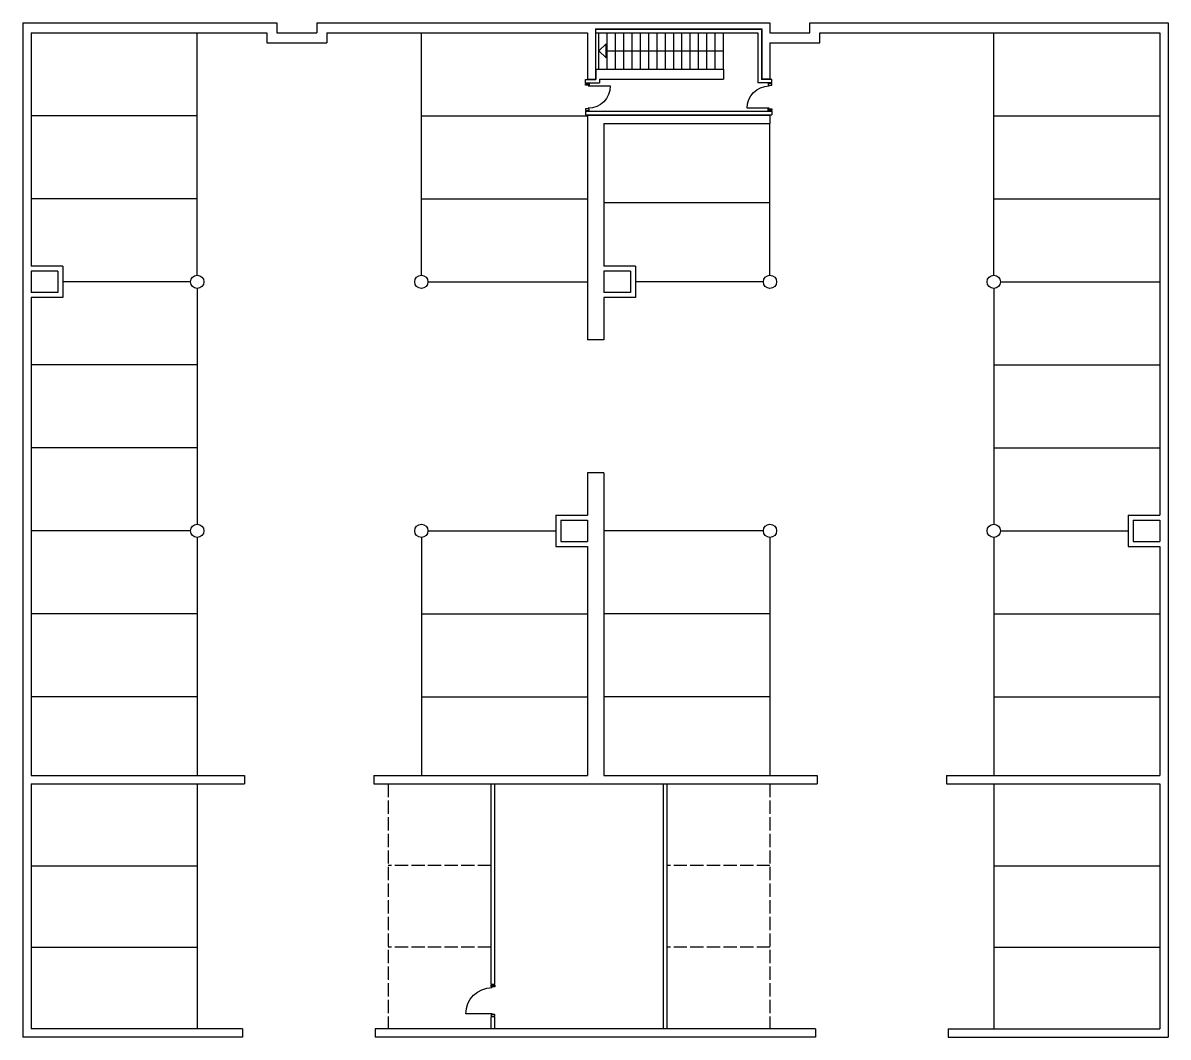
# Model space of a CAD drawing. Header units: millimetres. Extents: x -138905029 to -138865617, y 257718108 to 257800707.
# Drawn here: x -138902027 to -138867537, y 257770157 to 257800707 of the extents above; entities that cross this region are included whole.
import ezdxf

# ---------------------------------------------------------------- set-up
doc = ezdxf.new("R2010")
doc.units = ezdxf.units.MM
doc.header["$LTSCALE"] = 100
doc.linetypes.add('HIDDEN', pattern=[5, 4, -1])
for name, color, linetype in [('A12----', 1, 'Continuous'), ('A22--U-', 3, 'Continuous'), ('A24----', 1, 'Continuous'), ('A321---', 1, 'Continuous'), ('A403---', 61, 'Continuous')]:
    doc.layers.add(name, color=color, linetype=linetype)

# ---------------------------------------------------------------- blocks, each defined once
blk = doc.blocks.new('PIL')
for p, q in [((0, 0), (-212.1320343559637, -212.1320343559637)), ((0, 7.276e-12), (212.1320343559637, -212.1320343559564)), ((-212.1320343559637, -212.1320343559637), (212.1320343559746, -212.1320343559637))]:
    blk.add_line(p, q)
blk = doc.blocks.new('D97H')
for points in [[(-950, 110), (-900, 110), (-900, 0), (-950, 0)], [(-20, 0), (-20, 110), (-70, 110), (-70, 0)]]:
    blk.add_lwpolyline(points, close=True)
blk.add_lwpolyline([(-90, 30), (-90, -760, -0.4142135623730951), (-880, 30)], format="xyb")
blk = doc.blocks.new('D85H')
for points in [[(-830, 0), (-780, 0), (-780, 110), (-830, 110)], [(-69.99999999999272, 110.0424046834014), (-19.99999999999272, 110.0424046834014), (-19.99999999999272, 0.0424046834014007), (-69.99999999999272, 0.0424046834014007)]]:
    blk.add_lwpolyline(points, close=True)
blk.add_lwpolyline([(-89.99999999999272, 30.0424046834014), (-89.99999999999272, -639.957595316555, -0.4142135623730948), (-760, 30.0424046834014)], format="xyb")

msp = doc.modelspace()

# ---------------------------------------------------------------- linework, layer by layer
at = {"layer": 'A12----'}
for p, q in [((-138902027.2867516, 257800706.7721266), (-138902027.2867516, 257770156.7721266)), ((-138902027.2867516, 257800706.7721266), (-138894377.2867516, 257800706.7721266)), ((-138894377.2867516, 257800706.7721266), (-138894377.2867516, 257800406.7721266)), ((-138893177.2867516, 257800706.7721266), (-138879527.2867516, 257800706.7721266)), ((-138893177.2867516, 257800706.7721266), (-138893177.2867516, 257800406.7721266)), ((-138879527.2867516, 257800706.7721266), (-138879527.2867516, 257800406.7721266)), ((-138878327.2867516, 257800706.7721266), (-138867537.2867516, 257800706.7721266)), ((-138878327.2867516, 257800406.7721266), (-138878327.2867516, 257800706.7721266)), ((-138867537.2867516, 257800706.7721266), (-138867537.2867516, 257770156.7721266)), ((-138901777.2867516, 257800406.7721266), (-138901777.2867516, 257793381.7721266)), ((-138901777.2867516, 257800406.7721266), (-138894677.2867516, 257800406.7721266)), ((-138894677.2867516, 257800406.7721266), (-138894677.2867516, 257800106.7721266)), ((-138894377.2867516, 257800406.7721266), (-138893177.2867516, 257800406.7721266)), ((-138892877.2867516, 257800406.7721266), (-138885027.2867516, 257800406.7721266)), ((-138892877.2867516, 257800406.7721266), (-138892877.2867516, 257800106.7721266)), ((-138885027.2867516, 257800406.7721266), (-138885027.2867516, 257799016.7721266)), ((-138884777.2867516, 257800526.7721266), (-138879777.2867516, 257800526.7721266)), ((-138884777.2867516, 257800526.7721266), (-138884777.2867516, 257799016.7721266)), ((-138879777.2867516, 257800526.7721266), (-138879777.2867516, 257799016.7721266)), ((-138879527.2867516, 257800406.7721266), (-138878327.2867516, 257800406.7721266)), ((-138878027.2867516, 257800406.7721266), (-138867787.2867516, 257800406.7721266)), ((-138878027.2867516, 257800106.7721266), (-138878027.2867516, 257800406.7721266)), ((-138867787.2867516, 257800406.7721266), (-138867787.2867516, 257785881.7721266)), ((-138894677.2867516, 257800106.7721266), (-138892877.2867516, 257800106.7721266)), ((-138879527.2867516, 257800106.7721266), (-138878027.2867516, 257800106.7721266)), ((-138879527.2867516, 257800106.7721266), (-138879527.2867516, 257799016.7721266)), ((-138885027.2867516, 257799016.7721266), (-138884777.2867516, 257799016.7721266)), ((-138879527.2867516, 257799016.7721266), (-138879777.2867516, 257799016.7721266)), ((-138885027.2867516, 257797926.7721266), (-138885027.2867516, 257791156.7721266)), ((-138885027.2867516, 257797926.7721266), (-138879527.2867516, 257797926.7721266)), ((-138879527.2867516, 257797926.7721266), (-138879527.2867516, 257797676.7721266)), ((-138884527.2867516, 257797676.7721266), (-138879527.2867516, 257797676.7721266)), ((-138884527.2867516, 257797676.7721266), (-138884527.2867516, 257793381.7721266)), ((-138900827.2867516, 257793381.7721266), (-138901777.2867516, 257793381.7721266)), ((-138900977.2867516, 257793231.7721266), (-138901777.2867516, 257793231.7721266)), ((-138901777.2867516, 257793231.7721266), (-138901777.2867516, 257792581.7721266)), ((-138900977.2867516, 257793231.7721266), (-138900977.2867516, 257792581.7721266)), ((-138900827.2867516, 257793381.7721266), (-138900827.2867516, 257792431.7721266)), ((-138883577.2867516, 257793381.7721266), (-138884527.2867516, 257793381.7721266)), ((-138884527.2867516, 257793231.7721266), (-138884527.2867516, 257792581.7721266)), ((-138884527.2867516, 257793231.7721266), (-138884527.2867516, 257792581.7721266)), ((-138883727.2867516, 257793231.7721266), (-138884527.2867516, 257793231.7721266)), ((-138883727.2867516, 257793231.7721266), (-138883727.2867516, 257792581.7721266)), ((-138883577.2867516, 257793381.7721266), (-138883577.2867516, 257792431.7721266)), ((-138900977.2867516, 257792581.7721266), (-138901777.2867516, 257792581.7721266)), ((-138901777.2867516, 257792431.7721266), (-138901777.2867516, 257778031.7721266)), ((-138900827.2867516, 257792431.7721266), (-138901777.2867516, 257792431.7721266)), ((-138883727.2867516, 257792581.7721266), (-138884527.2867516, 257792581.7721266)), ((-138884527.2867516, 257792431.7721266), (-138884527.2867516, 257791156.7721266)), ((-138883577.2867516, 257792431.7721266), (-138884527.2867516, 257792431.7721266)), ((-138884527.2867516, 257791156.7721266), (-138885027.2867516, 257791156.7721266)), ((-138885027.2867516, 257787156.7721266), (-138885027.2867516, 257785881.7721266)), ((-138884527.2867516, 257787156.7721266), (-138885027.2867516, 257787156.7721266)), ((-138884527.2867516, 257787156.7721266), (-138884527.2867516, 257778031.7721266)), ((-138885977.2867516, 257785881.7721266), (-138885977.2867516, 257784931.7721266)), ((-138885977.2867516, 257785881.7721266), (-138885027.2867516, 257785881.7721266)), ((-138868737.2867516, 257785881.7721266), (-138867787.2867516, 257785881.7721266)), ((-138868737.2867516, 257785881.7721266), (-138868737.2867516, 257784931.7721266)), ((-138885827.2867516, 257785731.7721266), (-138885027.2867516, 257785731.7721266)), ((-138885827.2867516, 257785731.7721266), (-138885827.2867516, 257785081.7721266)), ((-138885027.2867516, 257785731.7721266), (-138885027.2867516, 257785081.7721266)), ((-138885027.2867516, 257785731.7721266), (-138885027.2867516, 257785081.7721266)), ((-138868587.2867516, 257785731.7721266), (-138868587.2867516, 257785081.7721266)), ((-138868587.2867516, 257785731.7721266), (-138867787.2867516, 257785731.7721266)), ((-138867787.2867516, 257785731.7721266), (-138867787.2867516, 257785081.7721266)), ((-138885977.2867516, 257784931.7721266), (-138885027.2867516, 257784931.7721266)), ((-138885827.2867516, 257785081.7721266), (-138885027.2867516, 257785081.7721266)), ((-138885027.2867516, 257784931.7721266), (-138885027.2867516, 257778031.7721266)), ((-138868737.2867516, 257784931.7721266), (-138867787.2867516, 257784931.7721266)), ((-138868587.2867516, 257785081.7721266), (-138867787.2867516, 257785081.7721266)), ((-138867787.2867516, 257784931.7721266), (-138867787.2867516, 257778031.7721266)), ((-138901777.2867516, 257778031.7721266), (-138895357.2867516, 257778031.7721266)), ((-138895357.2867516, 257778031.7721266), (-138895357.2867516, 257777781.7721266)), ((-138891457.2867516, 257778031.7721266), (-138885027.2867516, 257778031.7721266)), ((-138891457.2867516, 257778031.7721266), (-138891457.2867516, 257777781.7721266)), ((-138884527.2867516, 257778031.7721266), (-138878107.2867516, 257778031.7721266)), ((-138878107.2867516, 257778031.7721266), (-138878107.2867516, 257777781.7721266)), ((-138874207.2867516, 257778031.7721266), (-138867787.2867516, 257778031.7721266)), ((-138874207.2867516, 257778031.7721266), (-138874207.2867516, 257777781.7721266)), ((-138901777.2867516, 257777781.7721266), (-138901777.2867516, 257770406.7721266)), ((-138901777.2867516, 257777781.7721266), (-138895357.2867516, 257777781.7721266)), ((-138891457.2867516, 257777781.7721266), (-138878107.2867516, 257777781.7721266)), ((-138874207.2867516, 257777781.7721266), (-138867787.2867516, 257777781.7721266)), ((-138867787.2867516, 257777781.7721266), (-138867787.2867516, 257770406.7721266)), ((-138895417.2867516, 257770406.7721266), (-138901777.2867516, 257770406.7721266)), ((-138895417.2867516, 257770406.7721266), (-138895417.2867516, 257770156.7721266)), ((-138878157.2867516, 257770406.7721266), (-138891417.2867516, 257770406.7721266)), ((-138891417.2867516, 257770406.7721266), (-138891417.2867516, 257770156.7721266)), ((-138878157.2867516, 257770406.7721266), (-138878157.2867516, 257770156.7721266)), ((-138874157.2867516, 257770406.7721266), (-138874157.2867516, 257770156.7721266)), ((-138874157.2867516, 257770406.7721266), (-138867787.2867516, 257770406.7721266)), ((-138895417.2867516, 257770156.7721266), (-138902027.2867516, 257770156.7721266)), ((-138878157.2867516, 257770156.7721266), (-138891417.2867516, 257770156.7721266)), ((-138874157.2867516, 257770156.7721266), (-138867537.2867516, 257770156.7721266))]:
    msp.add_line(p, q, dxfattribs=at)
for centre in [(-138896777.2867516, 257792906.7721266), (-138890027.2867516, 257792906.7721266), (-138879527.2867516, 257792906.7721266), (-138872787.2867516, 257792906.7721266), (-138896777.2867516, 257785406.7721266), (-138890027.2867516, 257785406.7721266), (-138879527.2867516, 257785406.7721266), (-138872787.2867516, 257785406.7721266)]:
    msp.add_circle(centre, 200, dxfattribs=at)
at = {"layer": 'A22--U-'}
for p, q in [((-138884767.2867516, 257800406.7721266), (-138884767.2867516, 257800516.7721266)), ((-138884767.2867516, 257800516.7721266), (-138879787.2867516, 257800516.7721266)), ((-138884767.2867516, 257800406.7721266), (-138879897.2867516, 257800406.7721266)), ((-138879897.2867516, 257800406.7721266), (-138879897.2867516, 257798896.7721266)), ((-138879787.2867516, 257800516.7721266), (-138879787.2867516, 257799006.7721266)), ((-138884767.2867516, 257799316.7721266), (-138884767.2867516, 257799006.7721266)), ((-138884767.2867516, 257799316.7721266), (-138880927.2867516, 257799316.7721266)), ((-138880927.2867516, 257799316.7721266), (-138880927.2867516, 257799016.7721266)), ((-138885087.2867516, 257798896.7721266), (-138885087.2867516, 257799006.7721266)), ((-138885087.2867516, 257799006.7721266), (-138884767.2867516, 257799006.7721266)), ((-138884657.2867516, 257799016.7721266), (-138884657.2867516, 257798896.7721266)), ((-138884657.2867516, 257799016.7721266), (-138880927.2867516, 257799016.7721266)), ((-138879467.2867516, 257799006.7721266), (-138879787.2867516, 257799006.7721266)), ((-138879467.2867516, 257798896.7721266), (-138879467.2867516, 257799006.7721266)), ((-138885087.2867516, 257798896.7721266), (-138884657.2867516, 257798896.7721266)), ((-138879467.2867516, 257798896.7721266), (-138879897.2867516, 257798896.7721266)), ((-138885087.2867516, 257798046.7721266), (-138885087.2867516, 257797936.7721266)), ((-138885087.2867516, 257798046.7721266), (-138879467.2867516, 257798046.7721266)), ((-138885087.2867516, 257797936.7721266), (-138879467.2867516, 257797936.7721266)), ((-138879467.2867516, 257798046.7721266), (-138879467.2867516, 257797936.7721266)), ((-138887927.2867516, 257771736.7721266), (-138887927.2867516, 257777781.7721266)), ((-138887817.2867516, 257771736.7721266), (-138887817.2867516, 257777781.7721266)), ((-138882737.2867516, 257770406.7721266), (-138882737.2867516, 257777781.7721266)), ((-138882627.2867516, 257770406.7721266), (-138882627.2867516, 257777781.7721266)), ((-138887817.2867516, 257771736.7721266), (-138887927.2867516, 257771736.7721266)), ((-138887817.2867516, 257770766.7721266), (-138887927.2867516, 257770766.7721266)), ((-138887927.2867516, 257770406.7721266), (-138887927.2867516, 257770766.7721266)), ((-138887817.2867516, 257770406.7721266), (-138887817.2867516, 257770766.7721266))]:
    msp.add_line(p, q, dxfattribs=at)
at = {"layer": 'A24----'}
for p, q in [((-138884677.2867516, 257799316.7721266), (-138884677.2867516, 257800406.7721266)), ((-138884427.2867516, 257799316.7721266), (-138884427.2867516, 257800406.7721266)), ((-138884177.2867516, 257799316.7721266), (-138884177.2867516, 257800406.7721266)), ((-138883927.2867516, 257799316.7721266), (-138883927.2867516, 257800406.7721266)), ((-138883677.2867516, 257799316.7721266), (-138883677.2867516, 257800406.7721266)), ((-138883427.2867516, 257799316.7721266), (-138883427.2867516, 257800406.7721266)), ((-138883177.2867516, 257799316.7721266), (-138883177.2867516, 257800406.7721266)), ((-138882927.2867516, 257799316.7721266), (-138882927.2867516, 257800406.7721266)), ((-138882677.2867516, 257799316.7721266), (-138882677.2867516, 257800406.7721266)), ((-138882427.2867516, 257799316.7721266), (-138882427.2867516, 257800406.7721266)), ((-138882177.2867516, 257799316.7721266), (-138882177.2867516, 257800406.7721266)), ((-138881927.2867516, 257799316.7721266), (-138881927.2867516, 257800406.7721266)), ((-138881677.2867516, 257799316.7721266), (-138881677.2867516, 257800406.7721266)), ((-138881427.2867516, 257799316.7721266), (-138881427.2867516, 257800406.7721266)), ((-138881177.2867516, 257799316.7721266), (-138881177.2867516, 257800406.7721266)), ((-138880927.2867516, 257799316.7721266), (-138880927.2867516, 257800406.7721266)), ((-138884465.1547173, 257799861.7721266), (-138880927.2867516, 257799861.7721266))]:
    msp.add_line(p, q, dxfattribs=at)
at = {"layer": 'A403---'}
for p, q in [((-138896777.2867516, 257793106.7721266), (-138896777.2867516, 257800406.7721266)), ((-138890027.2867516, 257793106.7721266), (-138890027.2867516, 257800406.7721266)), ((-138872787.2867516, 257793106.7721266), (-138872787.2867516, 257800406.7721266)), ((-138896777.2867516, 257797906.7721266), (-138901777.2867516, 257797906.7721266)), ((-138890027.2867516, 257797906.7721266), (-138885027.2867516, 257797906.7721266)), ((-138879527.2867516, 257793106.7721266), (-138879527.2867516, 257797676.7721266)), ((-138872787.2867516, 257797906.7721266), (-138867787.2867516, 257797906.7721266)), ((-138896777.2867516, 257795406.7721266), (-138901777.2867516, 257795406.7721266)), ((-138890027.2867516, 257795406.7721266), (-138885027.2867516, 257795406.7721266)), ((-138879527.2867516, 257795291.7721266), (-138884527.2867516, 257795291.7721266)), ((-138872787.2867516, 257795406.7721266), (-138867787.2867516, 257795406.7721266)), ((-138896977.2867516, 257792906.7721266), (-138900827.2867516, 257792906.7721266)), ((-138889827.2867516, 257792906.7721266), (-138885027.2867516, 257792906.7721266)), ((-138879727.2867516, 257792906.7721266), (-138883577.2867516, 257792906.7721266)), ((-138872587.2867516, 257792906.7721266), (-138867787.2867516, 257792906.7721266)), ((-138896777.2867516, 257792706.7721266), (-138896777.2867516, 257785606.7721266)), ((-138872787.2867516, 257792706.7721266), (-138872787.2867516, 257785606.7721266)), ((-138896777.2867516, 257790406.7721266), (-138901777.2867516, 257790406.7721266)), ((-138872787.2867516, 257790406.7721266), (-138867787.2867516, 257790406.7721266)), ((-138896777.2867516, 257787906.7721266), (-138901777.2867516, 257787906.7721266)), ((-138872787.2867516, 257787906.7721266), (-138867787.2867516, 257787906.7721266)), ((-138896977.2867516, 257785406.7721266), (-138901777.2867516, 257785406.7721266)), ((-138896777.2867516, 257785206.7721266), (-138896777.2867516, 257778031.7721266)), ((-138890027.2867516, 257785206.7721266), (-138890027.2867516, 257778031.7721266)), ((-138889827.2867516, 257785406.7721266), (-138885977.2867516, 257785406.7721266)), ((-138879727.2867516, 257785406.7721266), (-138884527.2867516, 257785406.7721266)), ((-138879527.2867516, 257785206.7721266), (-138879527.2867516, 257778031.7721266)), ((-138872787.2867516, 257785206.7721266), (-138872787.2867516, 257778031.7721266)), ((-138872587.2867516, 257785406.7721266), (-138868737.2867516, 257785406.7721266)), ((-138896777.2867516, 257782906.7721266), (-138901777.2867516, 257782906.7721266)), ((-138890027.2867516, 257782906.7721266), (-138885027.2867516, 257782906.7721266)), ((-138879527.2867516, 257782906.7721266), (-138884527.2867516, 257782906.7721266)), ((-138872787.2867516, 257782906.7721266), (-138867787.2867516, 257782906.7721266)), ((-138896777.2867516, 257780406.7721266), (-138901777.2867516, 257780406.7721266)), ((-138890027.2867516, 257780406.7721266), (-138885027.2867516, 257780406.7721266)), ((-138879527.2867516, 257780406.7721266), (-138884527.2867516, 257780406.7721266)), ((-138872787.2867516, 257780406.7721266), (-138867787.2867516, 257780406.7721266)), ((-138896777.2867516, 257777781.7721266), (-138896777.2867516, 257770406.7721266)), ((-138872787.2867516, 257777781.7721266), (-138872787.2867516, 257770406.7721266)), ((-138901777.2867516, 257775320.10546), (-138896777.2867516, 257775320.10546)), ((-138872787.2867516, 257775320.10546), (-138867787.2867516, 257775320.10546)), ((-138901777.2867516, 257772863.4387933), (-138896777.2867516, 257772863.4387933)), ((-138872787.2867516, 257772863.4387933), (-138867787.2867516, 257772863.4387933))]:
    msp.add_line(p, q, dxfattribs=at)
at = {"layer": 'A403---', "linetype": 'HIDDEN'}
for p, q in [((-138891027.2867516, 257777781.7721266), (-138891027.2867516, 257770406.7721266)), ((-138879527.2867516, 257777781.7721266), (-138879527.2867516, 257770406.7721266)), ((-138887927.2867516, 257775323.4387933), (-138891027.2867516, 257775323.4387933)), ((-138879527.2867516, 257775323.4387933), (-138882627.2867516, 257775323.4387933)), ((-138887927.2867516, 257772865.10546), (-138891027.2867516, 257772865.10546)), ((-138879527.2867516, 257772865.10546), (-138882627.2867516, 257772865.10546))]:
    msp.add_line(p, q, dxfattribs=at)

# ---------------------------------------------------------------- block references
at = {"layer": 'A24----', "rotation": 90}
msp.add_blockref('PIL', (-138884677.2867516, 257799861.7721266), dxfattribs=at)
at = {"layer": 'A321---'}
for name, p, rotation in [('D85H', (-138884977.2867516, 257798896.7721266), 90), ('D85H', (-138879577.2867516, 257798046.7721266), 270), ('D97H', (-138887927.2867516, 257770766.7721266), 270)]:
    msp.add_blockref(name, p, dxfattribs=dict(at, rotation=rotation))

doc.saveas('drawing.dxf')
